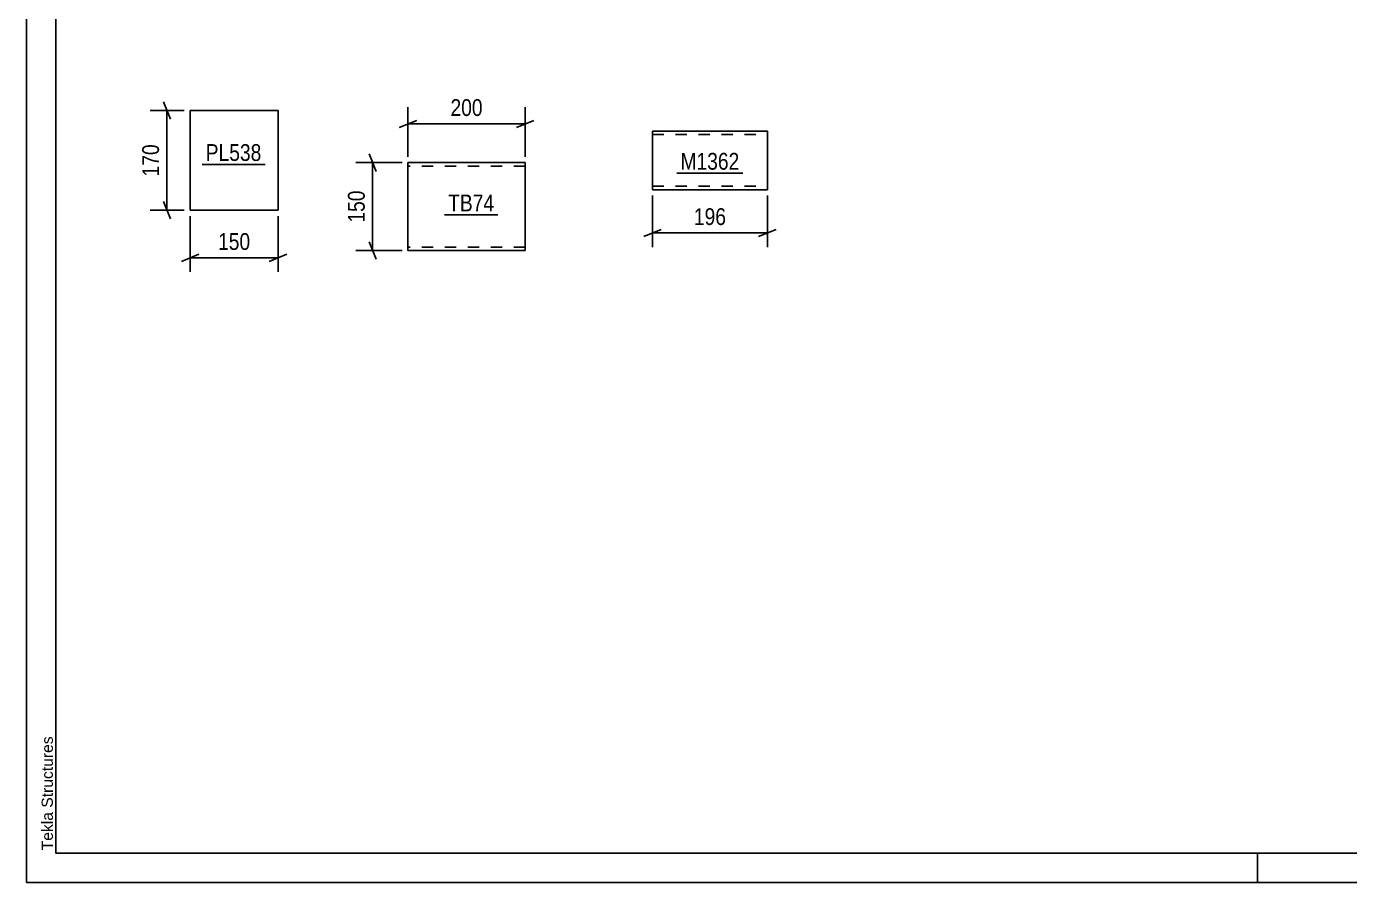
# Model space of a CAD drawing. Header units: millimetres. Extents: x 0 to 1757, y 0 to 560.
# Drawn here: x 0 to 225.7, y 0 to 146 of the extents above; entities that cross this region are included whole.
import ezdxf

# ---------------------------------------------------------------- set-up
doc = ezdxf.new("R2010")
doc.units = ezdxf.units.MM
doc.linetypes.add('DXK_LINE_DOT2', pattern=[3.9198, 1.9599, -1.9599])
doc.styles.add('Arial', font='ARIAL.TTF', dxfattribs={"height": 0.2})
doc.styles.add('Arial Narrow', font='ARIALN.TTF', dxfattribs={"height": 0.2})

# ---------------------------------------------------------------- blocks, each defined once
blk = doc.blocks.new('Unknown-814276635-1133')
at = {"color": 5, "linetype": 'Continuous'}
for p, q in [((0, 297), (0, 0)), ((5, 292), (5, 5)), ((0, 0), (0, 5)), ((5, 5), (415, 5)), ((210, 0), (210, 5)), ((0, 0), (420, 0))]:
    blk.add_line(p, q, dxfattribs=at)
at = {"color": 174, "linetype": 'Continuous', "style": 'Arial'}
blk.add_text('Tekla Structures', height=1.9102, rotation=90, dxfattribs=at).set_placement((4.5, 5.5))
blk = doc.blocks.new('Part-814276635-5720 - 5716')
at = {"color": 2, "linetype": 'Continuous'}
for p, q in [((27.92, 131.69), (27.92, 114.69)), ((27.92, 131.69), (42.92, 131.69)), ((42.92, 131.69), (42.92, 114.69)), ((27.92, 114.69), (42.92, 114.69))]:
    blk.add_line(p, q, dxfattribs=at)
blk = doc.blocks.new('Part-814276635-5752 - 5748')
at = {"color": 2, "linetype": 'Continuous'}
for p, q in [((65.07, 121.61), (65.07, 122.81)), ((65.07, 122.81), (65.07, 122.81)), ((85.07, 122.81), (65.07, 122.81)), ((85.07, 122.81), (85.07, 122.72)), ((85.07, 122.72), (85.07, 122.46)), ((85.07, 122.46), (85.07, 121.61)), ((65.07, 107.81), (65.07, 121.61)), ((85.07, 121.61), (85.07, 107.81)), ((65.07, 107.81), (65.07, 107.81)), ((85.07, 107.81), (65.07, 107.81))]:
    blk.add_line(p, q, dxfattribs=at)
at = {"color": 7, "linetype": 'DXK_LINE_DOT2'}
for p, q in [((65.07, 122.81), (65.07, 107.81)), ((65.07, 122.21), (65.07, 122.21)), ((85.07, 122.21), (65.07, 122.21)), ((65.07, 122.21), (65.07, 122.17)), ((65.07, 122.07), (65.07, 122.17)), ((65.07, 122.04), (65.07, 122.07)), ((65.07, 121.84), (65.07, 122.04)), ((85.07, 122.81), (85.07, 122.81)), ((85.07, 122.81), (85.07, 107.81)), ((85.07, 122.07), (85.07, 121.61)), ((65.07, 108.46), (65.07, 108.55)), ((65.07, 108.41), (65.07, 108.41)), ((85.07, 108.41), (65.07, 108.41)), ((85.07, 108.46), (85.07, 108.55)), ((85.07, 108.41), (85.07, 108.46)), ((85.07, 107.81), (85.07, 107.81))]:
    blk.add_line(p, q, dxfattribs=at)
blk = doc.blocks.new('Part-814276635-6708 - 6704')
at = {"color": 2, "linetype": 'Continuous'}
for p, q in [((106.79, 126.99), (106.79, 128.19)), ((106.79, 128.19), (106.79, 128.19)), ((126.39, 128.19), (106.79, 128.19)), ((106.79, 126.99), (106.79, 118.28)), ((126.39, 128.1), (126.39, 128.19)), ((126.39, 128.19), (126.39, 128.19)), ((126.39, 128.1), (126.39, 126.99)), ((126.39, 126.99), (126.39, 118.19)), ((106.79, 118.28), (106.79, 118.19)), ((106.79, 118.19), (106.79, 118.19)), ((106.79, 118.19), (126.39, 118.19)), ((126.39, 118.19), (126.39, 118.19))]:
    blk.add_line(p, q, dxfattribs=at)
at = {"color": 7, "linetype": 'DXK_LINE_DOT2'}
for p, q in [((106.79, 128.19), (126.39, 128.19)), ((106.79, 127.59), (106.79, 127.59)), ((106.79, 127.59), (126.39, 127.59)), ((106.79, 127.59), (126.39, 127.59)), ((126.39, 126.99), (126.39, 127.84)), ((126.39, 127.59), (126.39, 127.59)), ((106.79, 119.39), (106.79, 119.39)), ((106.79, 119.39), (106.79, 119.39)), ((106.79, 118.79), (106.79, 118.84)), ((106.79, 118.79), (106.79, 118.79)), ((106.79, 118.79), (126.39, 118.79)), ((106.79, 118.79), (126.39, 118.79)), ((106.79, 118.19), (126.39, 118.19)), ((106.79, 118.19), (106.79, 118.19)), ((126.39, 119.39), (126.39, 119.39)), ((126.39, 119.39), (126.39, 119.39)), ((126.39, 118.79), (126.39, 118.84)), ((126.39, 118.79), (126.39, 118.79)), ((126.39, 118.19), (126.39, 118.19))]:
    blk.add_line(p, q, dxfattribs=at)
blk = doc.blocks.new('StraightDimension-814276635-5722 - 5716')
at = {"color": 7, "linetype": 'Continuous'}
for p, q in [((27.92, 113.69), (27.92, 104.16)), ((42.92, 113.69), (42.92, 104.16)), ((29.42, 107.16), (26.42, 105.96)), ((27.92, 106.56), (42.92, 106.56)), ((41.42, 105.96), (44.42, 107.16))]:
    blk.add_line(p, q, dxfattribs=at)
at = {"color": 0}
blk.add_wipeout([(38.77, 107.31), (38.77, 111.51), (32.08, 111.51), (32.08, 107.31)], dxfattribs=at)
at = {"color": 3, "style": 'Arial Narrow'}
blk.add_text('150', height=2.863, dxfattribs=at).set_placement((32.68, 107.91))
blk = doc.blocks.new('StraightDimension-814276635-5733 - 5716')
at = {"color": 7, "linetype": 'Continuous'}
for p, q in [((24.56, 130.19), (23.36, 133.19)), ((26.92, 131.69), (21.11, 131.69)), ((23.96, 114.69), (23.96, 131.69)), ((23.36, 116.19), (24.56, 113.19)), ((26.92, 114.69), (21.11, 114.69))]:
    blk.add_line(p, q, dxfattribs=at)
at = {"color": 0}
blk.add_wipeout([(23.21, 126.53), (19.01, 126.53), (19.01, 119.85), (23.21, 119.85)], dxfattribs=at)
at = {"color": 3, "style": 'Arial Narrow'}
blk.add_text('170', height=2.863, rotation=90.0002, dxfattribs=at).set_placement((22.61, 120.45))
blk = doc.blocks.new('StraightDimension-814276635-5766 - 5748')
at = {"color": 7, "linetype": 'Continuous'}
for p, q in [((65.07, 123.81), (65.07, 132.26)), ((85.07, 123.81), (85.07, 132.26)), ((66.57, 130.01), (63.57, 128.81)), ((65.07, 129.41), (85.07, 129.41)), ((83.57, 128.81), (86.57, 130.01))]:
    blk.add_line(p, q, dxfattribs=at)
at = {"color": 0}
blk.add_wipeout([(78.41, 130.16), (78.41, 134.36), (71.73, 134.36), (71.73, 130.16)], dxfattribs=at)
at = {"color": 3, "style": 'Arial Narrow'}
blk.add_text('200', height=2.863, dxfattribs=at).set_placement((72.33, 130.76))
blk = doc.blocks.new('StraightDimension-814276635-5755 - 5748')
at = {"color": 7, "linetype": 'Continuous'}
for p, q in [((59.65, 121.31), (58.45, 124.31)), ((64.07, 122.81), (56.2, 122.81)), ((59.05, 107.81), (59.05, 122.81)), ((58.45, 109.31), (59.65, 106.31)), ((64.07, 107.81), (56.2, 107.81))]:
    blk.add_line(p, q, dxfattribs=at)
at = {"color": 0}
blk.add_wipeout([(58.3, 118.66), (54.1, 118.66), (54.1, 111.97), (58.3, 111.97)], dxfattribs=at)
at = {"color": 3, "style": 'Arial Narrow'}
blk.add_text('150', height=2.863, rotation=90.0002, dxfattribs=at).set_placement((57.7, 112.57))
blk = doc.blocks.new('StraightDimension-814276635-6710 - 6704')
at = {"color": 7, "linetype": 'Continuous'}
for p, q in [((106.79, 117.19), (106.79, 108.41)), ((126.39, 117.19), (126.39, 108.41)), ((108.29, 111.41), (105.29, 110.21)), ((106.79, 110.81), (126.39, 110.81)), ((124.89, 110.21), (127.89, 111.41))]:
    blk.add_line(p, q, dxfattribs=at)
at = {"color": 0}
blk.add_wipeout([(119.93, 111.56), (119.93, 115.76), (113.25, 115.76), (113.25, 111.56)], dxfattribs=at)
at = {"color": 3, "style": 'Arial Narrow'}
blk.add_text('196', height=2.863, dxfattribs=at).set_placement((113.85, 112.16))
blk = doc.blocks.new('Mark-814276635-5718 - 5716')
at = {"color": 0}
blk.add_wipeout([(40.09, 123.09), (40.09, 126.09), (30.58, 126.09), (30.58, 123.09)], dxfattribs=at)
blk.add_wipeout([(40.09, 123.09), (40.09, 126.09), (30.58, 126.09), (30.58, 123.09)], dxfattribs=at)
at = {"color": 30, "linetype": 'Continuous'}
blk.add_line((29.98, 122.49), (40.69, 122.49), dxfattribs=at)
at = {"color": 3, "style": 'Arial Narrow'}
blk.add_text('PL538', height=2.863, dxfattribs=at).set_placement((30.58, 123.09))
blk = doc.blocks.new('Mark-814276635-5750 - 5748')
at = {"color": 0}
blk.add_wipeout([(79.79, 114.49), (79.79, 117.49), (71.93, 117.49), (71.93, 114.49)], dxfattribs=at)
blk.add_wipeout([(79.79, 114.49), (79.79, 117.49), (71.93, 117.49), (71.93, 114.49)], dxfattribs=at)
at = {"color": 30, "linetype": 'Continuous'}
blk.add_line((71.33, 113.89), (80.39, 113.89), dxfattribs=at)
at = {"color": 3, "style": 'Arial Narrow'}
blk.add_text('TB74', height=2.863, dxfattribs=at).set_placement((71.93, 114.49))
blk = doc.blocks.new('Mark-814276635-6706 - 6704')
at = {"color": 0}
blk.add_wipeout([(121.62, 121.6), (121.62, 124.6), (111.56, 124.6), (111.56, 121.6)], dxfattribs=at)
blk.add_wipeout([(121.62, 121.6), (121.62, 124.6), (111.56, 124.6), (111.56, 121.6)], dxfattribs=at)
at = {"color": 30, "linetype": 'Continuous'}
blk.add_line((110.96, 121), (122.22, 121), dxfattribs=at)
at = {"color": 3, "style": 'Arial Narrow'}
blk.add_text('M1362', height=2.863, dxfattribs=at).set_placement((111.56, 121.6))

msp = doc.modelspace()

# ---------------------------------------------------------------- block references
for name in ['Unknown-814276635-1133', 'Part-814276635-5720 - 5716', 'Part-814276635-6708 - 6704', 'Part-814276635-5752 - 5748']:
    msp.add_blockref(name, (0, 0))

# ---------------------------------------------------------------- next in the draw order: block references
for name in ['StraightDimension-814276635-5766 - 5748', 'Mark-814276635-5718 - 5716', 'Mark-814276635-6706 - 6704', 'Mark-814276635-5750 - 5748', 'StraightDimension-814276635-6710 - 6704', 'StraightDimension-814276635-5722 - 5716']:
    msp.add_blockref(name, (0, 0))

# ---------------------------------------------------------------- next in the draw order: block references
for name in ['StraightDimension-814276635-5733 - 5716', 'StraightDimension-814276635-5755 - 5748']:
    msp.add_blockref(name, (0, 0))

doc.saveas('drawing.dxf')
